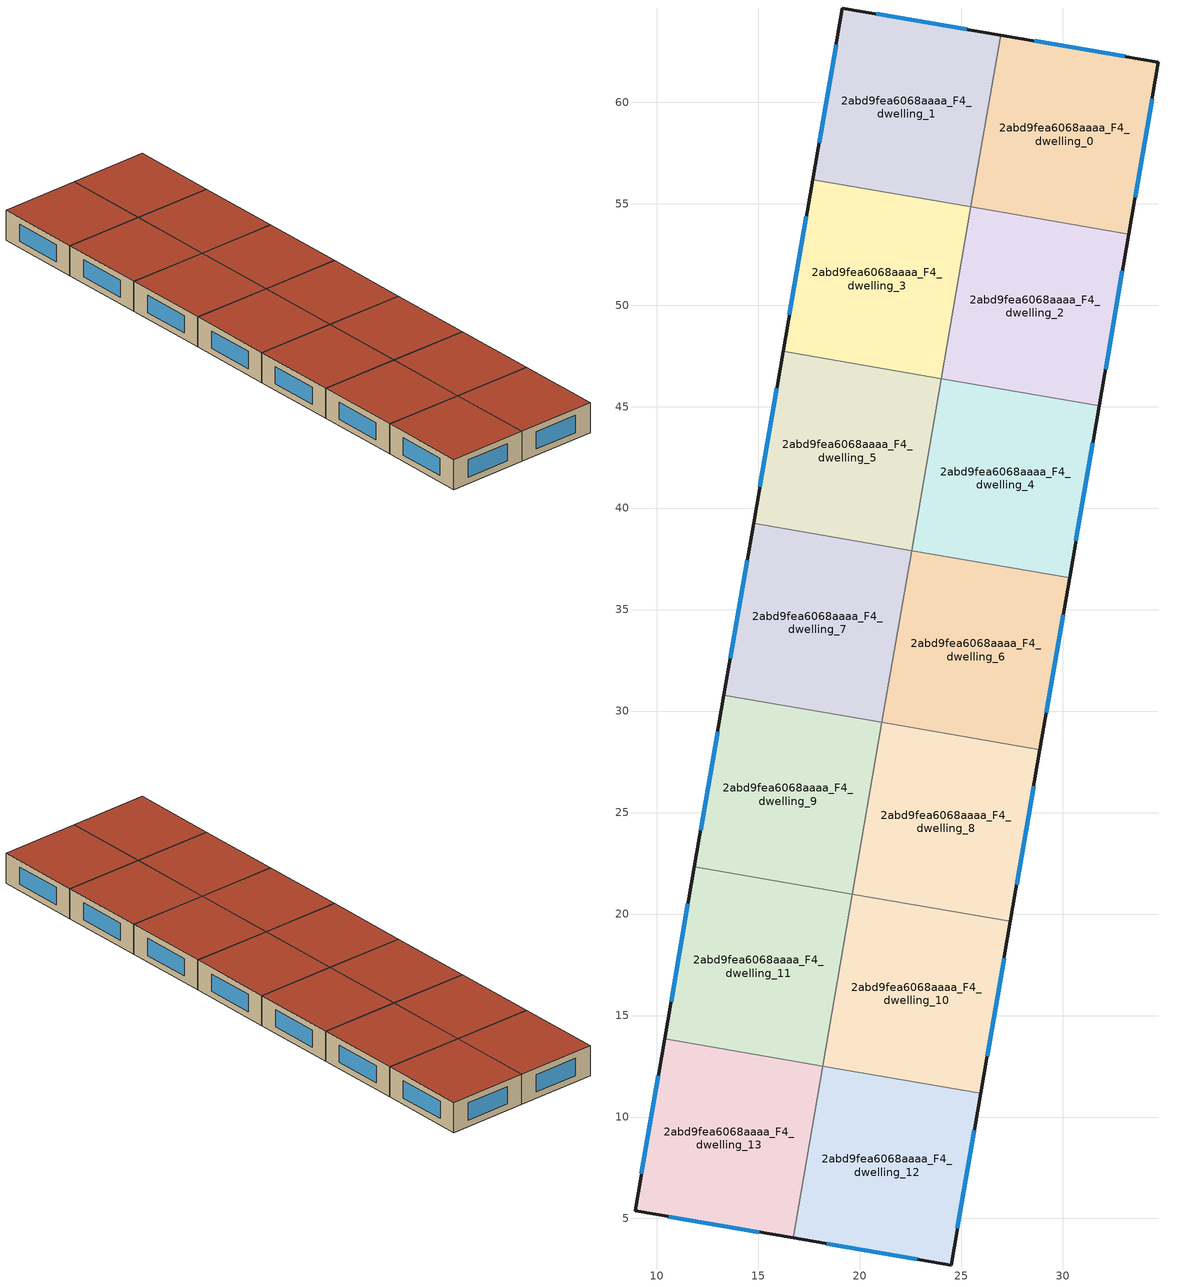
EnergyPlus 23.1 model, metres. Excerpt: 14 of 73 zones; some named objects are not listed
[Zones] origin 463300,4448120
2abd9fea6068aaaa_F4_dwelling_0
 floor to 2abd9fea6068aaaa_F3_dwelling_0 (EU_floor_Construction): 34.72,61.98 33.26,53.5 25.47,54.84 26.93,63.31 z12
 wall outside (EU_wall_Construction): 33.26,53.5 34.72,61.98 26.93,63.31 z12:15
 wall to 2abd9fea6068aaaa_F4_dwelling_1 (EU_wall_Construction): 26.93,63.31 25.47,54.84 z12:15
 wall to 2abd9fea6068aaaa_F4_dwelling_2 (EU_wall_Construction): 25.47,54.84 33.26,53.5 z12:15
 window (EU_Window_Construction): 33.05,62.26 28.6,63.02 / 33.57,55.31 34.4,60.16 z12.64:14.36
 roof outside (EU_roof_Construction): 33.26,53.5 34.72,61.98 26.93,63.31 25.47,54.84 z15
2abd9fea6068aaaa_F4_dwelling_1
 floor to 2abd9fea6068aaaa_F3_dwelling_1 (EU_floor_Construction): 26.93,63.31 25.47,54.84 17.68,56.18 19.14,64.64 z12
 wall outside (EU_wall_Construction): 26.93,63.31 19.14,64.64 17.68,56.18 z12:15
 wall to 2abd9fea6068aaaa_F4_dwelling_3 (EU_wall_Construction): 17.68,56.18 25.47,54.84 z12:15
 window (EU_Window_Construction): 25.26,63.59 20.81,64.35 / 18.83,62.83 18,57.99 z12.64:14.36
 roof outside (EU_roof_Construction): 25.47,54.84 26.93,63.31 19.14,64.64 17.68,56.18 z15
2abd9fea6068aaaa_F4_dwelling_10
 floor to 2abd9fea6068aaaa_F3_dwelling_10 (EU_floor_Construction): 27.42,19.63 25.96,11.17 18.17,12.51 19.63,20.98 z12
 wall outside (EU_wall_Construction): 25.96,11.17 27.42,19.63 z12:15
 wall to 2abd9fea6068aaaa_F4_dwelling_11 (EU_wall_Construction): 19.63,20.98 18.17,12.51 z12:15
 wall to 2abd9fea6068aaaa_F4_dwelling_8 (EU_wall_Construction): 27.42,19.63 19.63,20.98 z12:15
 wall to 2abd9fea6068aaaa_F4_dwelling_12 (EU_wall_Construction): 18.17,12.51 25.96,11.17 z12:15
 window (EU_Window_Construction): 26.27,12.98 27.11,17.82 z12.64:14.36
 roof outside (EU_roof_Construction): 25.96,11.17 27.42,19.63 19.63,20.98 18.17,12.51 z15
2abd9fea6068aaaa_F4_dwelling_11
 floor to 2abd9fea6068aaaa_F3_dwelling_11 (EU_floor_Construction): 19.63,20.98 18.17,12.51 10.39,13.85 11.85,22.32 z12
 wall outside (EU_wall_Construction): 11.85,22.32 10.39,13.85 z12:15
 wall to 2abd9fea6068aaaa_F4_dwelling_9 (EU_wall_Construction): 19.63,20.98 11.85,22.32 z12:15
 wall to 2abd9fea6068aaaa_F4_dwelling_13 (EU_wall_Construction): 10.39,13.85 18.17,12.51 z12:15
 window (EU_Window_Construction): 11.53,20.51 10.7,15.67 z12.64:14.36
 roof outside (EU_roof_Construction): 18.17,12.51 19.63,20.98 11.85,22.32 10.39,13.85 z15
2abd9fea6068aaaa_F4_dwelling_12
 floor to 2abd9fea6068aaaa_F3_dwelling_12 (EU_floor_Construction): 25.96,11.17 24.5,2.71 16.71,4.05 18.17,12.51 z12
 wall outside (EU_wall_Construction): 16.71,4.05 24.5,2.71 25.96,11.17 z12:15
 wall to 2abd9fea6068aaaa_F4_dwelling_13 (EU_wall_Construction): 18.17,12.51 16.71,4.05 z12:15
 window (EU_Window_Construction): 18.38,3.76 22.83,3 / 24.81,4.52 25.65,9.36 z12.64:14.36
 roof outside (EU_roof_Construction): 24.5,2.71 25.96,11.17 18.17,12.51 16.71,4.05 z15
2abd9fea6068aaaa_F4_dwelling_13
 floor to 2abd9fea6068aaaa_F3_dwelling_13 (EU_floor_Construction): 18.17,12.51 16.71,4.05 8.93,5.38 10.39,13.85 z12
 wall outside (EU_wall_Construction): 10.39,13.85 8.93,5.38 16.71,4.05 z12:15
 window (EU_Window_Construction): 10.59,5.1 15.04,4.33 / 10.07,12.04 9.24,7.2 z12.64:14.36
 roof outside (EU_roof_Construction): 16.71,4.05 18.17,12.51 10.39,13.85 8.93,5.38 z15
2abd9fea6068aaaa_F4_dwelling_2
 floor to 2abd9fea6068aaaa_F3_dwelling_2 (EU_floor_Construction): 33.26,53.5 31.8,45.03 24.01,46.38 25.47,54.84 z12
 wall outside (EU_wall_Construction): 31.8,45.03 33.26,53.5 z12:15
 wall to 2abd9fea6068aaaa_F4_dwelling_4 (EU_wall_Construction): 24.01,46.38 31.8,45.03 z12:15
 wall to 2abd9fea6068aaaa_F4_dwelling_3 (EU_wall_Construction): 25.47,54.84 24.01,46.38 z12:15
 window (EU_Window_Construction): 32.11,46.85 32.94,51.69 z12.64:14.36
 roof outside (EU_roof_Construction): 31.8,45.03 33.26,53.5 25.47,54.84 24.01,46.38 z15
2abd9fea6068aaaa_F4_dwelling_3
 floor to 2abd9fea6068aaaa_F3_dwelling_3 (EU_floor_Construction): 25.47,54.84 24.01,46.38 16.22,47.72 17.68,56.18 z12
 wall outside (EU_wall_Construction): 17.68,56.18 16.22,47.72 z12:15
 wall to 2abd9fea6068aaaa_F4_dwelling_5 (EU_wall_Construction): 16.22,47.72 24.01,46.38 z12:15
 window (EU_Window_Construction): 17.37,54.37 16.54,49.53 z12.64:14.36
 roof outside (EU_roof_Construction): 24.01,46.38 25.47,54.84 17.68,56.18 16.22,47.72 z15
2abd9fea6068aaaa_F4_dwelling_4
 floor to 2abd9fea6068aaaa_F3_dwelling_4 (EU_floor_Construction): 31.8,45.03 30.34,36.57 22.55,37.91 24.01,46.38 z12
 wall outside (EU_wall_Construction): 30.34,36.57 31.8,45.03 z12:15
 wall to 2abd9fea6068aaaa_F4_dwelling_6 (EU_wall_Construction): 22.55,37.91 30.34,36.57 z12:15
 wall to 2abd9fea6068aaaa_F4_dwelling_5 (EU_wall_Construction): 24.01,46.38 22.55,37.91 z12:15
 window (EU_Window_Construction): 30.65,38.38 31.48,43.22 z12.64:14.36
 roof outside (EU_roof_Construction): 30.34,36.57 31.8,45.03 24.01,46.38 22.55,37.91 z15
2abd9fea6068aaaa_F4_dwelling_5
 floor to 2abd9fea6068aaaa_F3_dwelling_5 (EU_floor_Construction): 24.01,46.38 22.55,37.91 14.77,39.25 16.22,47.72 z12
 wall outside (EU_wall_Construction): 16.22,47.72 14.77,39.25 z12:15
 wall to 2abd9fea6068aaaa_F4_dwelling_7 (EU_wall_Construction): 14.77,39.25 22.55,37.91 z12:15
 window (EU_Window_Construction): 15.91,45.9 15.08,41.06 z12.64:14.36
 roof outside (EU_roof_Construction): 22.55,37.91 24.01,46.38 16.22,47.72 14.77,39.25 z15
2abd9fea6068aaaa_F4_dwelling_6
 floor to 2abd9fea6068aaaa_F3_dwelling_6 (EU_floor_Construction): 30.34,36.57 28.88,28.1 21.09,29.44 22.55,37.91 z12
 wall outside (EU_wall_Construction): 28.88,28.1 30.34,36.57 z12:15
 wall to 2abd9fea6068aaaa_F4_dwelling_8 (EU_wall_Construction): 21.09,29.44 28.88,28.1 z12:15
 wall to 2abd9fea6068aaaa_F4_dwelling_7 (EU_wall_Construction): 22.55,37.91 21.09,29.44 z12:15
 window (EU_Window_Construction): 29.19,29.91 30.02,34.75 z12.64:14.36
 roof outside (EU_roof_Construction): 28.88,28.1 30.34,36.57 22.55,37.91 21.09,29.44 z15
2abd9fea6068aaaa_F4_dwelling_7
 floor to 2abd9fea6068aaaa_F3_dwelling_7 (EU_floor_Construction): 22.55,37.91 21.09,29.44 13.31,30.78 14.77,39.25 z12
 wall outside (EU_wall_Construction): 14.77,39.25 13.31,30.78 z12:15
 wall to 2abd9fea6068aaaa_F4_dwelling_9 (EU_wall_Construction): 13.31,30.78 21.09,29.44 z12:15
 window (EU_Window_Construction): 14.45,37.44 13.62,32.6 z12.64:14.36
 roof outside (EU_roof_Construction): 21.09,29.44 22.55,37.91 14.77,39.25 13.31,30.78 z15
2abd9fea6068aaaa_F4_dwelling_8
 floor to 2abd9fea6068aaaa_F3_dwelling_8 (EU_floor_Construction): 28.88,28.1 27.42,19.63 19.63,20.98 21.09,29.44 z12
 wall outside (EU_wall_Construction): 27.42,19.63 28.88,28.1 z12:15
 wall to 2abd9fea6068aaaa_F4_dwelling_9 (EU_wall_Construction): 21.09,29.44 19.63,20.98 z12:15
 window (EU_Window_Construction): 27.73,21.45 28.57,26.29 z12.64:14.36
 roof outside (EU_roof_Construction): 27.42,19.63 28.88,28.1 21.09,29.44 19.63,20.98 z15
2abd9fea6068aaaa_F4_dwelling_9
 floor to 2abd9fea6068aaaa_F3_dwelling_9 (EU_floor_Construction): 21.09,29.44 19.63,20.98 11.85,22.32 13.31,30.78 z12
 wall outside (EU_wall_Construction): 13.31,30.78 11.85,22.32 z12:15
 window (EU_Window_Construction): 12.99,28.97 12.16,24.13 z12.64:14.36
 roof outside (EU_roof_Construction): 19.63,20.98 21.09,29.44 13.31,30.78 11.85,22.32 z15
[Building]
EU S2 Campaign: North Axis=0; Terrain=City; Solar Distribution=FullExterior
[Site:Location]
Yerevan-Zvartnots.Intl.AP: Latitude=40.15; Longitude=44.383; Time Zone=4; Elevation=854
[SizingPeriod:WeatherFileDays]
AnnualSizingPeriod: Begin Month=1; Begin Day of Month=1; End Month=12; End Day of Month=31; Day of Week for Start Day=Monday; Use Weather File Daylight Saving Period=No; Use Weather File Rain and Snow Indicators=No
[MATERIAL]
EU_InternalMass_Material: Roughness=MediumRough; Thickness=0.1; Conductivity=1; Density=1800; Specific Heat=900; Thermal Absorptance=0.9; Solar Absorptance=0.7; Visible Absorptance=0.7
[MATERIAL:NOMASS] Roughness=MediumRough; Thermal Absorptance=0.9; Solar Absorptance=0.7; Visible Absorptance=0.7
Name | Thermal Resistance
EU_wall_NoMass | 1.05043
EU_roof_NoMass | 1.45357
EU_floor_NoMass | 0.478065
[WINDOWMATERIAL:SIMPLEGLAZINGSYSTEM]
EU_Window_SimpleGlazing: UFactor=2.5566; Solar Heat Gain Coefficient=0.75; Visible Transmittance=0.75
[CONSTRUCTION]
EU_wall_Construction: EU_wall_NoMass
EU_roof_Construction: EU_roof_NoMass
EU_floor_Construction: EU_floor_NoMass
EU_Window_Construction: EU_Window_SimpleGlazing
EU_InternalMass_Construction: EU_InternalMass_Material
[ZONE] Type=1; Multiplier=1; Ceiling Height=autocalculate; Floor Area=autocalculate; Part of Total Floor Area=Yes
Name | Volume
2abd9fea6068aaaa_F4_dwelling_0; 2abd9fea6068aaaa_F4_dwelling_10; 2abd9fea6068aaaa_F4_dwelling_7 | 203.623
2abd9fea6068aaaa_F4_dwelling_1 | 203.632
2abd9fea6068aaaa_F4_dwelling_11 | 203.648
2abd9fea6068aaaa_F4_dwelling_12 | 203.63
2abd9fea6068aaaa_F4_dwelling_13 | 203.629
2abd9fea6068aaaa_F4_dwelling_2 | 203.598
2abd9fea6068aaaa_F4_dwelling_3 | 203.637
2abd9fea6068aaaa_F4_dwelling_4 | 203.621
2abd9fea6068aaaa_F4_dwelling_5 | 203.661
2abd9fea6068aaaa_F4_dwelling_6 | 203.633
2abd9fea6068aaaa_F4_dwelling_8 | 203.599
2abd9fea6068aaaa_F4_dwelling_9 | 203.613
[INTERNALMASS] Construction=EU_InternalMass_Construction
Name | Zone or ZoneList | Surface Area
2abd9fea6068aaaa_F4_dwelling_0_EU_InternalMass | 2abd9fea6068aaaa_F4_dwelling_0 | 67.8759
2abd9fea6068aaaa_F4_dwelling_1_EU_InternalMass | 2abd9fea6068aaaa_F4_dwelling_1 | 67.8794
2abd9fea6068aaaa_F4_dwelling_2_EU_InternalMass | 2abd9fea6068aaaa_F4_dwelling_2 | 67.8637
2abd9fea6068aaaa_F4_dwelling_3_EU_InternalMass | 2abd9fea6068aaaa_F4_dwelling_3 | 67.8792
2abd9fea6068aaaa_F4_dwelling_4_EU_InternalMass | 2abd9fea6068aaaa_F4_dwelling_4 | 67.8753
2abd9fea6068aaaa_F4_dwelling_5_EU_InternalMass | 2abd9fea6068aaaa_F4_dwelling_5 | 67.8796
2abd9fea6068aaaa_F4_dwelling_6_EU_InternalMass | 2abd9fea6068aaaa_F4_dwelling_6 | 67.8749
2abd9fea6068aaaa_F4_dwelling_7_EU_InternalMass | 2abd9fea6068aaaa_F4_dwelling_7 | 67.8764
2abd9fea6068aaaa_F4_dwelling_8_EU_InternalMass | 2abd9fea6068aaaa_F4_dwelling_8 | 67.864
2abd9fea6068aaaa_F4_dwelling_9_EU_InternalMass | 2abd9fea6068aaaa_F4_dwelling_9 | 67.8717
2abd9fea6068aaaa_F4_dwelling_10_EU_InternalMass | 2abd9fea6068aaaa_F4_dwelling_10 | 67.8721
2abd9fea6068aaaa_F4_dwelling_11_EU_InternalMass | 2abd9fea6068aaaa_F4_dwelling_11 | 67.8799
2abd9fea6068aaaa_F4_dwelling_12_EU_InternalMass | 2abd9fea6068aaaa_F4_dwelling_12 | 67.8791
2abd9fea6068aaaa_F4_dwelling_13_EU_InternalMass | 2abd9fea6068aaaa_F4_dwelling_13 | 67.8742
[OTHEREQUIPMENT] Fuel Type=Electricity; Design Level Calculation Method=Watts/Area; Power per Zone Floor Area=1; Fraction Latent=0; Fraction Radiant=0; Fraction Lost=0; Carbon Dioxide Generation Rate=0; EndUse Subcategory=EU_Step8_InternalGains
Name | Zone or ZoneList or Space or SpaceList | Schedule
EU_Step8_InternalGain_2abd9fea6068aaaa_F4_dwelling_0_f000 | 2abd9fea6068aaaa_F4_dwelling_0 | EU_Step8_GainSchedule_2abd9fea6068aaaa_F4_dwelling_0_f000
EU_Step8_InternalGain_2abd9fea6068aaaa_F4_dwelling_1_f000 | 2abd9fea6068aaaa_F4_dwelling_1 | EU_Step8_GainSchedule_2abd9fea6068aaaa_F4_dwelling_1_f000
EU_Step8_InternalGain_2abd9fea6068aaaa_F4_dwelling_2_f000 | 2abd9fea6068aaaa_F4_dwelling_2 | EU_Step8_GainSchedule_2abd9fea6068aaaa_F4_dwelling_2_f000
EU_Step8_InternalGain_2abd9fea6068aaaa_F4_dwelling_3_f000 | 2abd9fea6068aaaa_F4_dwelling_3 | EU_Step8_GainSchedule_2abd9fea6068aaaa_F4_dwelling_3_f000
EU_Step8_InternalGain_2abd9fea6068aaaa_F4_dwelling_4_f000 | 2abd9fea6068aaaa_F4_dwelling_4 | EU_Step8_GainSchedule_2abd9fea6068aaaa_F4_dwelling_4_f000
EU_Step8_InternalGain_2abd9fea6068aaaa_F4_dwelling_5_f000 | 2abd9fea6068aaaa_F4_dwelling_5 | EU_Step8_GainSchedule_2abd9fea6068aaaa_F4_dwelling_5_f000
EU_Step8_InternalGain_2abd9fea6068aaaa_F4_dwelling_6_f000 | 2abd9fea6068aaaa_F4_dwelling_6 | EU_Step8_GainSchedule_2abd9fea6068aaaa_F4_dwelling_6_f000
EU_Step8_InternalGain_2abd9fea6068aaaa_F4_dwelling_7_f000 | 2abd9fea6068aaaa_F4_dwelling_7 | EU_Step8_GainSchedule_2abd9fea6068aaaa_F4_dwelling_7_f000
EU_Step8_InternalGain_2abd9fea6068aaaa_F4_dwelling_8_f000 | 2abd9fea6068aaaa_F4_dwelling_8 | EU_Step8_GainSchedule_2abd9fea6068aaaa_F4_dwelling_8_f000
EU_Step8_InternalGain_2abd9fea6068aaaa_F4_dwelling_9_f000 | 2abd9fea6068aaaa_F4_dwelling_9 | EU_Step8_GainSchedule_2abd9fea6068aaaa_F4_dwelling_9_f000
EU_Step8_InternalGain_2abd9fea6068aaaa_F4_dwelling_10_f000 | 2abd9fea6068aaaa_F4_dwelling_10 | EU_Step8_GainSchedule_2abd9fea6068aaaa_F4_dwelling_10_f000
EU_Step8_InternalGain_2abd9fea6068aaaa_F4_dwelling_11_f000 | 2abd9fea6068aaaa_F4_dwelling_11 | EU_Step8_GainSchedule_2abd9fea6068aaaa_F4_dwelling_11_f000
EU_Step8_InternalGain_2abd9fea6068aaaa_F4_dwelling_12_f000 | 2abd9fea6068aaaa_F4_dwelling_12 | EU_Step8_GainSchedule_2abd9fea6068aaaa_F4_dwelling_12_f000
EU_Step8_InternalGain_2abd9fea6068aaaa_F4_dwelling_13_f000 | 2abd9fea6068aaaa_F4_dwelling_13 | EU_Step8_GainSchedule_2abd9fea6068aaaa_F4_dwelling_13_f000
[ZONEVENTILATION:DESIGNFLOWRATE] Schedule=EU_AlwaysOn; Design Flow Rate Calculation Method=AirChanges/Hour; Air Changes per Hour=0.557805; Ventilation Type=Natural; Fan Pressure Rise=0; Fan Total Efficiency=1; Constant Term Coefficient=1; Temperature Term Coefficient=0; Velocity Term Coefficient=0; Velocity Squared Term Coefficient=0; Minimum Indoor Temperature=-100; Maximum Indoor Temperature=100; Delta Temperature=-100; Minimum Outdoor Temperature=-100; Maximum Outdoor Temperature=100; Maximum Wind Speed=40
Name | Zone or ZoneList or Space or SpaceList
EU_ConstantAir_2abd9fea6068aaaa_F4_dwelling_0 | 2abd9fea6068aaaa_F4_dwelling_0
EU_ConstantAir_2abd9fea6068aaaa_F4_dwelling_1 | 2abd9fea6068aaaa_F4_dwelling_1
EU_ConstantAir_2abd9fea6068aaaa_F4_dwelling_2 | 2abd9fea6068aaaa_F4_dwelling_2
EU_ConstantAir_2abd9fea6068aaaa_F4_dwelling_3 | 2abd9fea6068aaaa_F4_dwelling_3
EU_ConstantAir_2abd9fea6068aaaa_F4_dwelling_4 | 2abd9fea6068aaaa_F4_dwelling_4
EU_ConstantAir_2abd9fea6068aaaa_F4_dwelling_5 | 2abd9fea6068aaaa_F4_dwelling_5
EU_ConstantAir_2abd9fea6068aaaa_F4_dwelling_6 | 2abd9fea6068aaaa_F4_dwelling_6
EU_ConstantAir_2abd9fea6068aaaa_F4_dwelling_7 | 2abd9fea6068aaaa_F4_dwelling_7
EU_ConstantAir_2abd9fea6068aaaa_F4_dwelling_8 | 2abd9fea6068aaaa_F4_dwelling_8
EU_ConstantAir_2abd9fea6068aaaa_F4_dwelling_9 | 2abd9fea6068aaaa_F4_dwelling_9
EU_ConstantAir_2abd9fea6068aaaa_F4_dwelling_10 | 2abd9fea6068aaaa_F4_dwelling_10
EU_ConstantAir_2abd9fea6068aaaa_F4_dwelling_11 | 2abd9fea6068aaaa_F4_dwelling_11
EU_ConstantAir_2abd9fea6068aaaa_F4_dwelling_12 | 2abd9fea6068aaaa_F4_dwelling_12
EU_ConstantAir_2abd9fea6068aaaa_F4_dwelling_13 | 2abd9fea6068aaaa_F4_dwelling_13
[HVACTEMPLATE:ZONE:IDEALLOADSAIRSYSTEM] System Availability Schedule=EU_AlwaysOn; Maximum Heating Supply Air Temperature=50; Minimum Cooling Supply Air Temperature=13; Maximum Heating Supply Air Humidity Ratio=0.0156; Minimum Cooling Supply Air Humidity Ratio=0.0077; Heating Limit=NoLimit; Cooling Limit=NoLimit; Heating Availability Schedule=EU_AlwaysOn; Cooling Availability Schedule=EU_CoolingOff; Dehumidification Control Type=ConstantSensibleHeatRatio; Cooling Sensible Heat Ratio=0.7; Dehumidification Setpoint=60; Humidification Control Type=None; Humidification Setpoint=30; Outdoor Air Method=None; Outdoor Air Flow Rate per Person=0.00944; Outdoor Air Flow Rate per Zone Floor Area=0; Outdoor Air Flow Rate per Zone=0; Demand Controlled Ventilation Type=None; Outdoor Air Economizer Type=NoEconomizer; Heat Recovery Type=None; Sensible Heat Recovery Effectiveness=0.7; Latent Heat Recovery Effectiveness=0.65
Name | Template Thermostat
2abd9fea6068aaaa_F4_dwelling_0 | EU_HeatOnly_2abd9fea6068aaaa_F4_dwelling_0
2abd9fea6068aaaa_F4_dwelling_1 | EU_HeatOnly_2abd9fea6068aaaa_F4_dwelling_1
2abd9fea6068aaaa_F4_dwelling_2 | EU_HeatOnly_2abd9fea6068aaaa_F4_dwelling_2
2abd9fea6068aaaa_F4_dwelling_3 | EU_HeatOnly_2abd9fea6068aaaa_F4_dwelling_3
2abd9fea6068aaaa_F4_dwelling_4 | EU_HeatOnly_2abd9fea6068aaaa_F4_dwelling_4
2abd9fea6068aaaa_F4_dwelling_5 | EU_HeatOnly_2abd9fea6068aaaa_F4_dwelling_5
2abd9fea6068aaaa_F4_dwelling_6 | EU_HeatOnly_2abd9fea6068aaaa_F4_dwelling_6
2abd9fea6068aaaa_F4_dwelling_7 | EU_HeatOnly_2abd9fea6068aaaa_F4_dwelling_7
2abd9fea6068aaaa_F4_dwelling_8 | EU_HeatOnly_2abd9fea6068aaaa_F4_dwelling_8
2abd9fea6068aaaa_F4_dwelling_9 | EU_HeatOnly_2abd9fea6068aaaa_F4_dwelling_9
2abd9fea6068aaaa_F4_dwelling_10 | EU_HeatOnly_2abd9fea6068aaaa_F4_dwelling_10
2abd9fea6068aaaa_F4_dwelling_11 | EU_HeatOnly_2abd9fea6068aaaa_F4_dwelling_11
2abd9fea6068aaaa_F4_dwelling_12 | EU_HeatOnly_2abd9fea6068aaaa_F4_dwelling_12
2abd9fea6068aaaa_F4_dwelling_13 | EU_HeatOnly_2abd9fea6068aaaa_F4_dwelling_13
[SIZING:ZONE] Zone Cooling Design Supply Air Temperature Input Method=SupplyAirTemperature; Zone Cooling Design Supply Air Temperature=13; Zone Heating Design Supply Air Temperature Input Method=SupplyAirTemperature; Zone Heating Design Supply Air Temperature=50; Zone Cooling Design Supply Air Humidity Ratio=0.008; Zone Heating Design Supply Air Humidity Ratio=0.008; Cooling Design Air Flow Method=DesignDay; Cooling Design Air Flow Rate=0; Cooling Minimum Air Flow per Zone Floor Area=0.000762; Cooling Minimum Air Flow=0; Cooling Minimum Air Flow Fraction=0.2; Heating Design Air Flow Method=DesignDay; Heating Design Air Flow Rate=0; Heating Maximum Air Flow per Zone Floor Area=0.002032; Heating Maximum Air Flow=0.141576; Heating Maximum Air Flow Fraction=0.3; Account for Dedicated Outdoor Air System=No; Dedicated Outdoor Air System Control Strategy=NeutralSupplyAir; Dedicated Outdoor Air Low Setpoint Temperature for Design=autosize; Dedicated Outdoor Air High Setpoint Temperature for Design=autosize; Zone Load Sizing Method=Sensible Load Only No Latent Load; Zone Latent Cooling Design Supply Air Humidity Ratio Input Method=HumidityRatioDifference; Zone Cooling Design Supply Air Humidity Ratio Difference=0.005; Zone Latent Heating Design Supply Air Humidity Ratio Input Method=HumidityRatioDifference; Zone Humidification Design Supply Air Humidity Ratio Difference=0.005
2abd9fea6068aaaa_F4_dwelling_0; 2abd9fea6068aaaa_F4_dwelling_1; 2abd9fea6068aaaa_F4_dwelling_2; 2abd9fea6068aaaa_F4_dwelling_3; 2abd9fea6068aaaa_F4_dwelling_4; 2abd9fea6068aaaa_F4_dwelling_5; 2abd9fea6068aaaa_F4_dwelling_6; 2abd9fea6068aaaa_F4_dwelling_7; 2abd9fea6068aaaa_F4_dwelling_8; 2abd9fea6068aaaa_F4_dwelling_9; 2abd9fea6068aaaa_F4_dwelling_10; 2abd9fea6068aaaa_F4_dwelling_11; 2abd9fea6068aaaa_F4_dwelling_12; 2abd9fea6068aaaa_F4_dwelling_13
[SCHEDULE:CONSTANT]
Name | Hourly Value
EU_AlwaysOn | 1
EU_CoolingOff | 0
[SCHEDULE:FILE] Column Number=1; Rows to Skip at Top=0; Number of Hours of Data=8760; Column Separator=Comma; Interpolate to Timestep=No; Minutes per Item=60; Adjust Schedule for Daylight Savings=Yes
Name | File
EU_Step8_GainSchedule_2abd9fea6068aaaa_F4_dwelling_0_f000 | ../../schedules/2abd9fea6068aaaa/2abd9fea6068aaaa_F4_dwelling_0_f000_gain.csv
EU_Step8_GainSchedule_2abd9fea6068aaaa_F4_dwelling_1_f000 | ../../schedules/2abd9fea6068aaaa/2abd9fea6068aaaa_F4_dwelling_1_f000_gain.csv
EU_Step8_GainSchedule_2abd9fea6068aaaa_F4_dwelling_2_f000 | ../../schedules/2abd9fea6068aaaa/2abd9fea6068aaaa_F4_dwelling_2_f000_gain.csv
EU_Step8_GainSchedule_2abd9fea6068aaaa_F4_dwelling_3_f000 | ../../schedules/2abd9fea6068aaaa/2abd9fea6068aaaa_F4_dwelling_3_f000_gain.csv
EU_Step8_GainSchedule_2abd9fea6068aaaa_F4_dwelling_4_f000 | ../../schedules/2abd9fea6068aaaa/2abd9fea6068aaaa_F4_dwelling_4_f000_gain.csv
EU_Step8_GainSchedule_2abd9fea6068aaaa_F4_dwelling_5_f000 | ../../schedules/2abd9fea6068aaaa/2abd9fea6068aaaa_F4_dwelling_5_f000_gain.csv
EU_Step8_GainSchedule_2abd9fea6068aaaa_F4_dwelling_6_f000 | ../../schedules/2abd9fea6068aaaa/2abd9fea6068aaaa_F4_dwelling_6_f000_gain.csv
EU_Step8_GainSchedule_2abd9fea6068aaaa_F4_dwelling_7_f000 | ../../schedules/2abd9fea6068aaaa/2abd9fea6068aaaa_F4_dwelling_7_f000_gain.csv
EU_Step8_GainSchedule_2abd9fea6068aaaa_F4_dwelling_8_f000 | ../../schedules/2abd9fea6068aaaa/2abd9fea6068aaaa_F4_dwelling_8_f000_gain.csv
EU_Step8_GainSchedule_2abd9fea6068aaaa_F4_dwelling_9_f000 | ../../schedules/2abd9fea6068aaaa/2abd9fea6068aaaa_F4_dwelling_9_f000_gain.csv
EU_Step8_GainSchedule_2abd9fea6068aaaa_F4_dwelling_10_f000 | ../../schedules/2abd9fea6068aaaa/2abd9fea6068aaaa_F4_dwelling_10_f000_gain.csv
EU_Step8_GainSchedule_2abd9fea6068aaaa_F4_dwelling_11_f000 | ../../schedules/2abd9fea6068aaaa/2abd9fea6068aaaa_F4_dwelling_11_f000_gain.csv
EU_Step8_GainSchedule_2abd9fea6068aaaa_F4_dwelling_12_f000 | ../../schedules/2abd9fea6068aaaa/2abd9fea6068aaaa_F4_dwelling_12_f000_gain.csv
EU_Step8_GainSchedule_2abd9fea6068aaaa_F4_dwelling_13_f000 | ../../schedules/2abd9fea6068aaaa/2abd9fea6068aaaa_F4_dwelling_13_f000_gain.csv
